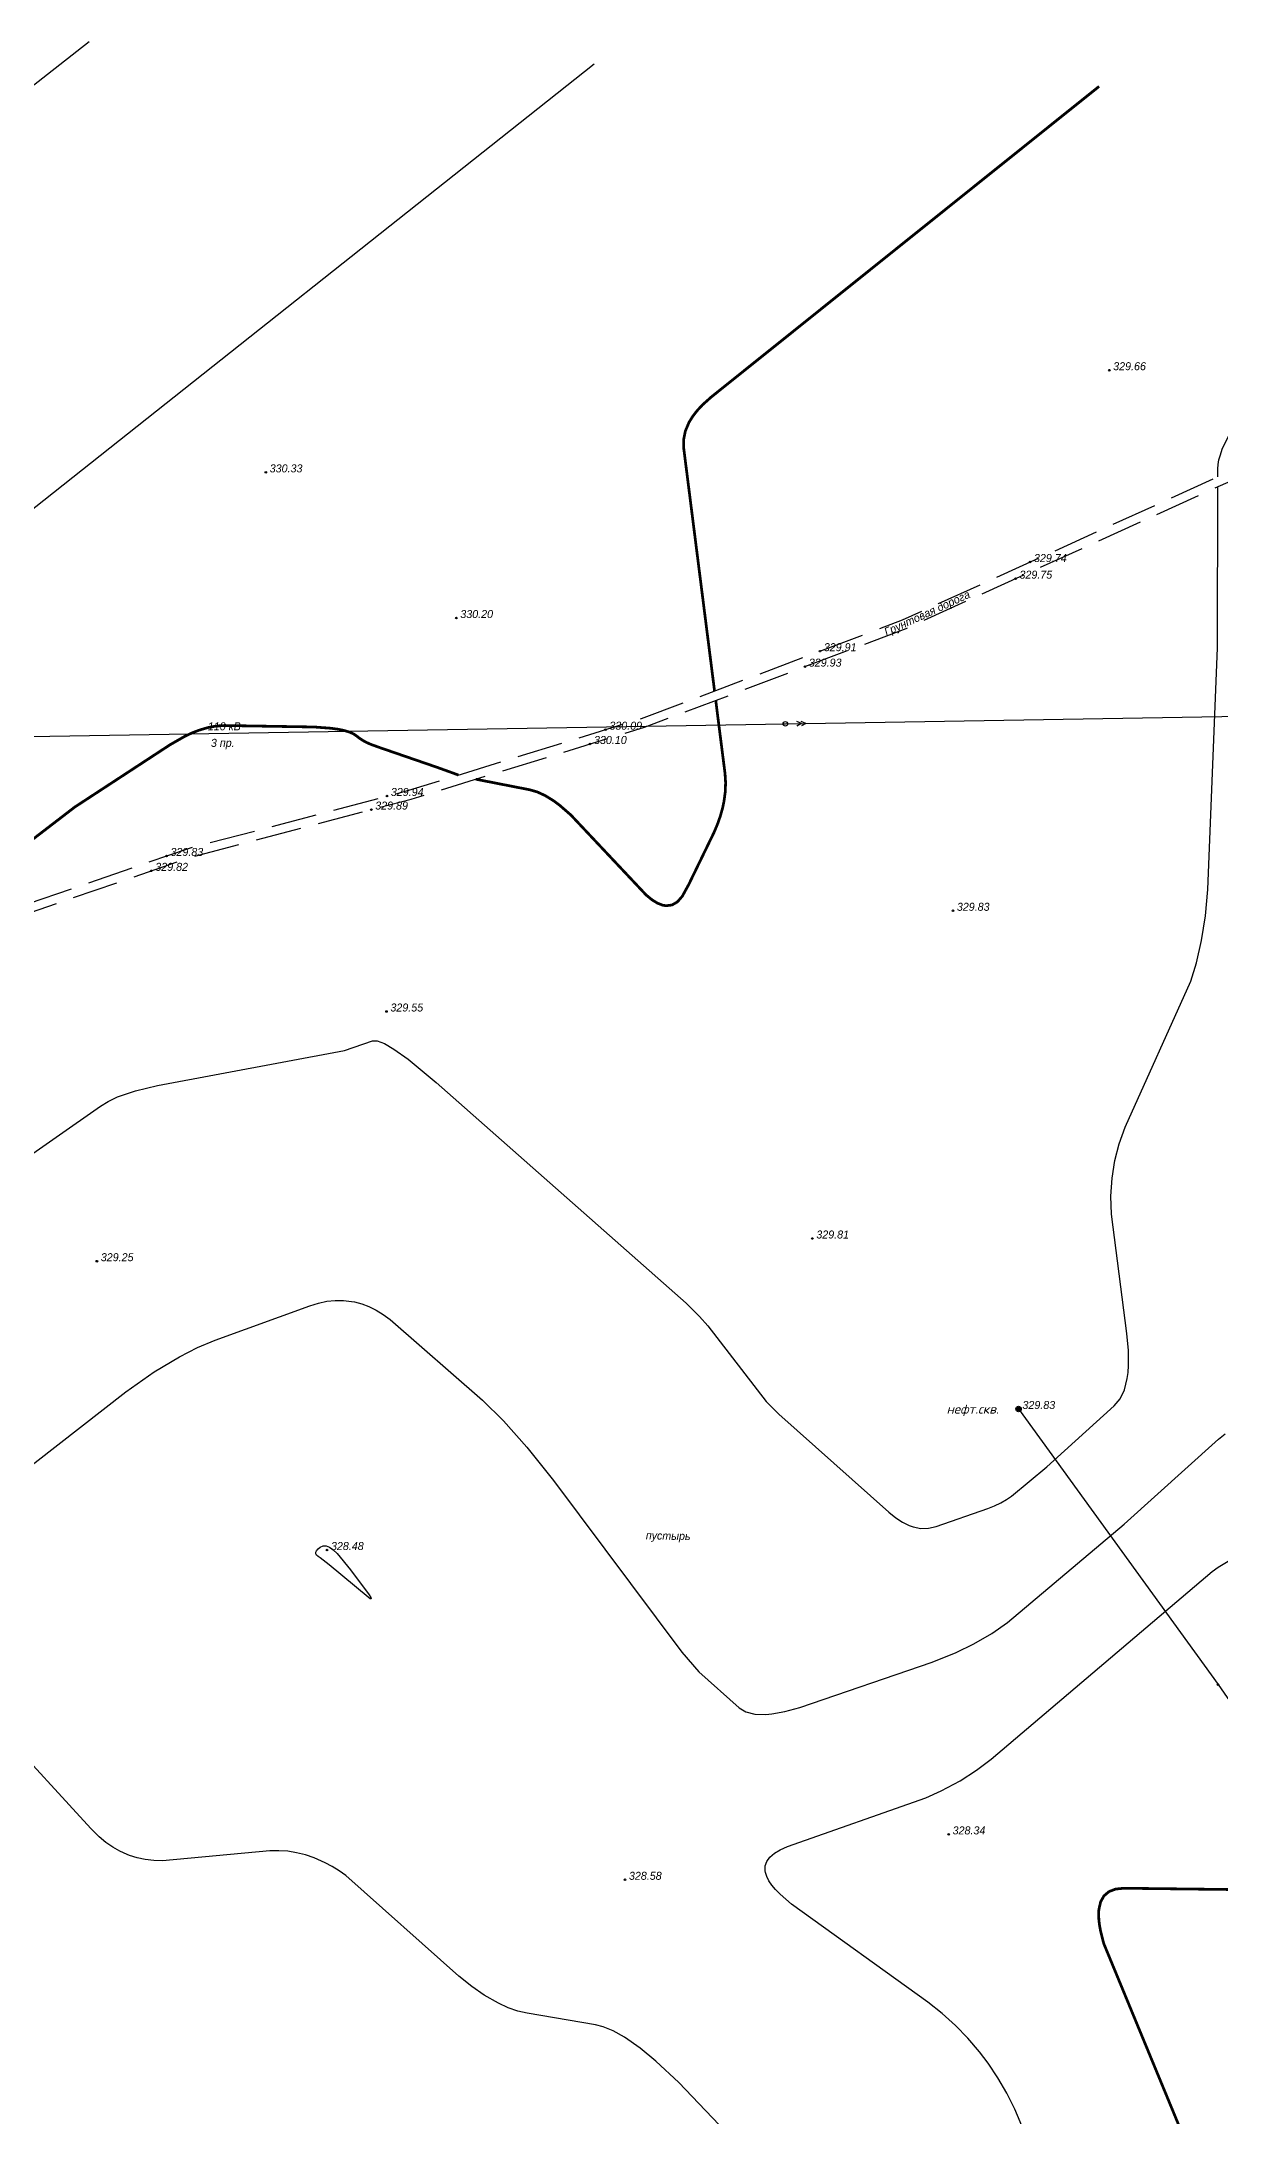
# Model space of a CAD drawing. Extents: x 108150 to 142535, y -18867 to -9422.
# Drawn here: x 140383.9 to 140513, y -13284 to -13056.8 of the extents above; entities that cross this region are included whole.
import ezdxf
from ezdxf.enums import TextEntityAlignment as Align

# ---------------------------------------------------------------- set-up
doc = ezdxf.new("R2010")
doc.units = 0
doc.header["$MEASUREMENT"] = 0
doc.linetypes.add('ДОРОГИ_ГРУНТ', pattern=[7, 5, -2])
doc.linetypes.add('ДОРОГИ_СТРОЯЩ', pattern=[9, 8, -1])
for name, color, linetype in [('(021) Нефтепровод', 7, 'NEFTEPROV_N'), ('(022) Возд. Линии', 7, 'Continuous'), ('(025) Дорога', 7, 'Continuous'), ('(028) Гидротехн.', 7, 'Continuous'), ('(039) Земля', 7, 'Continuous'), ('CONTOURS-LABEL', 7, 'Continuous'), ('GEO_POINTS111', 7, 'Continuous'), ('R_Поверхность1_CNT-MAJ', 7, 'Continuous'), ('R_Поверхность1_CNT-MIN', 7, 'Continuous')]:
    doc.layers.add(name, color=color, linetype=linetype)
doc.styles.add('BM-431', font='')
doc.styles.add('S', font='txtwr', dxfattribs={"oblique": 15})
doc.styles.get('BM-431').set_extended_font_data('Bm431', italic=True)
doc.linetypes.add('NEFTEPROV_N', pattern='A,1,-1,["Н",Standard,S=1.8,R=0,X=-0.9,Y=-0.9],-1,10', length=13)

# ---------------------------------------------------------------- blocks, each defined once
blk = doc.blocks.new('301')
for color, points in [(7, [(-0.6, 0, 1), (0.6, 0, 1)]), (256, [(0.6, 0, 1), (-0.6, 0, 1)])]:
    blk.add_hatch(color=color).paths.add_polyline_path(points)
at = {"color": 7}
blk.add_circle((0, 0), 0.6, dxfattribs=at)
at = {"color": 7, "width": 0.75}
blk.add_attdef('TYPE', text='', height=2, dxfattribs=at).set_placement((1.25, 0), align=Align.MIDDLE_LEFT)
blk = doc.blocks.new('strela1')
for p, q in [((0, 0), (2, 0)), ((2, 0), (1.5, 0.25)), ((2, 0), (1.5, -0.25))]:
    blk.add_line(p, q)
blk = doc.blocks.new('strela2')
at = {"layer": '(022) Возд. Линии'}
for p, q in [((0, 0), (2, 0)), ((1.5, 0), (1, 0.25)), ((1.5, 0), (1, -0.25)), ((2, 0), (1.5, 0.25)), ((2, 0), (1.5, -0.25))]:
    blk.add_line(p, q, dxfattribs=at)
blk = doc.blocks.new('*U2496')
at = {"layer": '(022) Возд. Линии'}
for name, p, rotation in [('strela1', (-0.25, 0), 0.9582897209865257), ('strela2', (0.25, 0), 0.9632598558672997)]:
    blk.add_blockref(name, p, dxfattribs=dict(at, rotation=rotation))
blk = doc.blocks.new('STOLB')
at = {"layer": '(022) Возд. Линии'}
blk.add_circle((0, 0), 0.25, dxfattribs=at)

msp = doc.modelspace()

# ---------------------------------------------------------------- linework, layer by layer
at = {"layer": '(021) Нефтепровод', "elevation": 329.832, "flags": 128}
msp.add_lwpolyline([(140490.8844, -13206.5323), (140512.7184, -13236.6983), (140523.8624, -13252.7443), (140537.2024, -13275.3193), (140560.2384, -13329.2023), (140565.0088, -13338.1395)], dxfattribs=at)
at = {"layer": '(025) Дорога', "linetype": 'ДОРОГИ_ГРУНТ', "flags": 128}
for points in [[(140159.7404, -13265.8861), (140178.8989, -13266.858), (140194.5409, -13265.6289), (140205.5342, -13263.5563), (140227.6171, -13257.2615), (140240.4806, -13250.7592), (140253.5672, -13241.6562, -0.08799701), (140266.6683, -13235.6125), (140278.8961, -13233.4615), (140290.4777, -13231.5495, 0.11419976), (140294.8612, -13229.7423), (140305.3203, -13221.4972), (140316.9601, -13211.1327), (140335.3267, -13194.7277), (140351.3926, -13176.1632), (140360.6368, -13166.1408, -0.10029152), (140377.3988, -13154.0255), (140400.3263, -13146.1263), (140424.4092, -13139.7667), (140449.9348, -13131.9091), (140478.5755, -13121.0862), (140514.1426, -13104.9279), (140567.3242, -13082.1004), (140594.3902, -13072.2064), (140616.4883, -13064.6416)], [(140161.508, -13264.9745), (140178.885, -13265.856), (140194.4087, -13264.6362), (140205.304, -13262.5821), (140227.2511, -13256.326), (140239.967, -13249.8983), (140252.9962, -13240.8353, -0.08824443), (140266.4546, -13234.6347), (140278.728, -13232.4757), (140290.3148, -13230.5628, 0.11356209), (140294.2619, -13228.9414), (140304.6777, -13220.7304), (140316.2945, -13210.3864), (140334.6126, -13194.0247), (140350.6468, -13175.4968), (140359.9017, -13165.4628, -0.10051672), (140377.0288, -13153.0953), (140400.0353, -13145.1689), (140424.1343, -13138.805), (140449.6106, -13130.9626), (140478.1915, -13120.1623), (140513.7385, -13104.0131), (140566.955, -13081.1706), (140594.0565, -13071.2636), (140616.1644, -13063.6955)]]:
    msp.add_lwpolyline(points, format="xyb", dxfattribs=at)
at = {"ltscale": 0.5, "elevation": 37.0824}
msp.add_lwpolyline([(140467.6137, -13131.5008), (140801.4816, -13125.8871)], dxfattribs=at)
at = {"ltscale": 0.5}
msp.add_lwpolyline([(140171.5617, -13136.448), (140465.364, -13131.5385)], dxfattribs=at)
at = {"layer": 'GEO_POINTS111'}
for points, elevation in [([(140500.8155, -13092.8243), (140500.8155, -13092.8243)], 329.6562), ([(140408.4987, -13104.0073), (140408.4987, -13104.0073)], 330.3324), ([(140492.1477, -13113.8219), (140492.1477, -13113.8219)], 329.7379), ([(140490.5605, -13115.6413), (140490.5605, -13115.6413)], 329.7511), ([(140429.3586, -13119.9501), (140429.3586, -13119.9501)], 330.1965), ([(140469.1448, -13123.5809), (140469.1448, -13123.5809)], 329.9128), ([(140467.5035, -13125.2701), (140467.5035, -13125.2701)], 329.9262), ([(140445.6752, -13132.174), (140445.6752, -13132.174)], 330.09), ([(140443.9913, -13133.7387), (140443.9913, -13133.7387)], 330.1036), ([(140421.7543, -13139.4335), (140421.7543, -13139.4335)], 329.9395), ([(140420.0476, -13140.9185), (140420.0476, -13140.9185)], 329.8904), ([(140397.6372, -13145.9951), (140397.6372, -13145.9951)], 329.8285), ([(140395.9747, -13147.6256), (140395.9747, -13147.6256)], 329.8234), ([(140483.7063, -13151.9967), (140483.7063, -13151.9967)], 329.8338), ([(140421.7083, -13163.0216), (140421.7083, -13163.0216)], 329.5497), ([(140468.3251, -13187.8705), (140468.3251, -13187.8705)], 329.8137), ([(140390.0089, -13190.3554), (140390.0089, -13190.3554)], 329.2514), ([(140490.8844, -13206.5323), (140490.8844, -13206.5323)], 329.832), ([(140415.2014, -13221.9733), (140415.2014, -13221.9733)], 328.483), ([(140512.7184, -13236.6983), (140512.7184, -13236.6983)], 328.034), ([(140483.2425, -13253.0989), (140483.2425, -13253.0989)], 328.3379), ([(140447.8137, -13258.0687), (140447.8137, -13258.0687)], 328.5842)]:
    msp.add_lwpolyline(points, dxfattribs=dict(at, elevation=elevation))
for centre in [(140500.8155, -13092.8243, 329.6562), (140408.4987, -13104.0073, 330.3324), (140492.1477, -13113.8219, 329.7379), (140490.5605, -13115.6413, 329.7511), (140429.3586, -13119.9501, 330.1965), (140469.1448, -13123.5809, 329.9128), (140467.5035, -13125.2701, 329.9262), (140445.6752, -13132.174, 330.09), (140443.9913, -13133.7387, 330.1036), (140421.7543, -13139.4335, 329.9395), (140420.0476, -13140.9185, 329.8904), (140397.6372, -13145.9951, 329.8285), (140395.9747, -13147.6256, 329.8234), (140483.7063, -13151.9967, 329.8338), (140421.7083, -13163.0216, 329.5497), (140468.3251, -13187.8705, 329.8137), (140390.0089, -13190.3554, 329.2514), (140490.8844, -13206.5323, 329.832), (140415.2014, -13221.9733, 328.483), (140512.7184, -13236.6983, 328.034), (140483.2425, -13253.0989, 328.3379), (140447.8137, -13258.0687, 328.5842)]:
    msp.add_circle(centre, 0.0875, dxfattribs=at)
at = {"layer": 'R_Поверхность1_CNT-MAJ', "color": 42, "const_width": 0.3}
for points, elevation in [([(140457.6126, -13127.9387), (140454.2431, -13101.4041), (140454.2246, -13100.4435), (140454.4141, -13099.4905), (140454.8118, -13098.5454), (140455.2064, -13097.8992), (140455.6996, -13097.2568), (140456.2914, -13096.618), (140457.2529, -13095.7565), (140499.7028, -13061.7555)], 330), ([(140431.4725, -13137.5924), (140437.3559, -13138.7446), (140438.1994, -13138.9846), (140439.0845, -13139.391), (140440.0111, -13139.9639), (140440.6205, -13140.4137), (140441.8894, -13141.5144), (140450.1336, -13150.2755), (140450.7608, -13150.7889), (140451.3526, -13151.1559), (140451.9092, -13151.3764), (140452.2925, -13151.4449), (140452.9553, -13151.3655), (140453.5533, -13151.0174), (140454.0867, -13150.4007), (140454.7934, -13149.1077), (140457.5507, -13143.4296), (140457.9313, -13142.5261), (140458.2444, -13141.6362), (140458.4901, -13140.7596), (140458.6428, -13140.0419), (140458.7835, -13138.9968), (140458.8223, -13137.972), (140458.7591, -13136.9674), (140457.7421, -13128.9588)], 330), ([(140375.0249, -13150.2925), (140387.5936, -13140.6396), (140398.027, -13133.8162), (140399.6697, -13132.878), (140400.4587, -13132.5123), (140401.1672, -13132.236), (140402.1401, -13131.9448), (140403.076, -13131.7713), (140403.975, -13131.7156), (140413.8073, -13131.8785), (140415.6473, -13132.018), (140416.4307, -13132.1282), (140417.1026, -13132.2687), (140417.6628, -13132.4394), (140418.1114, -13132.6405), (140418.4485, -13132.8718), (140418.752, -13133.1119), (140419.1002, -13133.3392), (140419.493, -13133.5539), (140419.9304, -13133.7558), (140420.9392, -13134.1216), (140427.2278, -13136.2868), (140429.513, -13137.1105), (140429.5803, -13137.1286)], 330), ([(140513.1014, -13296.2574), (140500.216, -13265.0582), (140499.8615, -13263.6696), (140499.7488, -13263.0428), (140499.6793, -13262.4612), (140499.6528, -13261.9246), (140499.6695, -13261.4331), (140499.6813, -13261.3088), (140499.8712, -13260.4736), (140500.239, -13259.8244), (140500.7847, -13259.3612), (140501.5082, -13259.0841), (140502.4095, -13258.9929), (140522.6797, -13259.2351)], 328)]:
    msp.add_lwpolyline(points, dxfattribs=dict(at, elevation=elevation))
at = {"layer": 'R_Поверхность1_CNT-MIN', "color": 44}
for points, elevation in [([(140331.3279, -13102.1571), (140389.176, -13056.8411)], 331), ([(140381.2046, -13109.4189), (140444.4394, -13059.2983)], 330.5), ([(140512.7041, -13104.483), (140512.7059, -13103.613), (140512.73, -13103.1476), (140512.8186, -13102.6343), (140512.9718, -13102.073), (140513.1894, -13101.4638), (140513.8183, -13100.1015), (140515.4543, -13097.2028), (140516.8335, -13095.079), (140517.787, -13093.871), (140518.2694, -13093.3508), (140518.7557, -13092.8866), (140554.9662, -13064.2127)], 329.5), ([(140368.0043, -13224.2381), (140393.1919, -13204.6375), (140396.2617, -13202.4818), (140399.0559, -13200.8072), (140401.0318, -13199.807), (140402.9503, -13198.9966), (140413.3292, -13195.2258), (140414.2634, -13194.934), (140415.1862, -13194.7411), (140416.0976, -13194.6471), (140416.9974, -13194.652), (140417.8859, -13194.7558), (140418.1915, -13194.8149), (140418.995, -13195.0293), (140419.7889, -13195.3274), (140420.573, -13195.7093), (140421.3475, -13196.1748), (140422.1123, -13196.724), (140432.2238, -13205.5714), (140434.5196, -13207.8339), (140437.0785, -13210.6931), (140440.0002, -13214.3642), (140454.0318, -13233.1395), (140455.9063, -13235.2916), (140460.3119, -13239.254), (140461.0483, -13239.6971), (140462.0214, -13239.9318), (140463.2313, -13239.9581), (140463.8728, -13239.8997), (140465.3084, -13239.6483), (140466.9478, -13239.2177), (140481.4436, -13234.2397), (140484.0534, -13233.1827), (140485.9975, -13232.2414), (140487.9585, -13231.1095), (140489.6882, -13229.8965), (140502.4278, -13219.1505), (140512.7563, -13209.8183), (140513.4996, -13209.2479)], 329), ([(140501.0036, -13308.1541), (140490.4705, -13283.1844), (140489.592, -13281.4256), (140488.6203, -13279.7475), (140487.5555, -13278.15), (140486.6035, -13276.8884), (140485.3414, -13275.4084), (140483.9822, -13274.0125), (140482.5259, -13272.7007), (140480.9724, -13271.4728), (140466.0447, -13260.7378), (140464.7793, -13259.6516), (140464.2815, -13259.1384), (140463.8737, -13258.6451), (140463.5558, -13258.1717), (140463.3278, -13257.7181), (140463.1898, -13257.2845), (140463.1556, -13257.0848), (140463.1682, -13256.5525), (140463.3394, -13256.0553), (140463.6689, -13255.5931), (140464.157, -13255.166), (140464.8036, -13254.774), (140465.6087, -13254.417), (140480.7495, -13249.0876), (140482.4239, -13248.3266), (140484.4874, -13247.2274), (140486.2884, -13246.0804), (140487.9031, -13244.8514), (140512.0829, -13224.3186), (140512.7442, -13223.845), (140514.1994, -13222.9681)], 328.5), ([(140483.0888, -13311.0982), (140453.7107, -13280.2646), (140451.2015, -13277.9095), (140449.4839, -13276.4978), (140447.7565, -13275.2956), (140446.5343, -13274.6168), (140445.4148, -13274.1594), (140444.5886, -13273.9521), (140437.0887, -13272.6696), (140436.0838, -13272.4362), (140435.0406, -13272.073), (140433.9591, -13271.58), (140432.3979, -13270.6831), (140431.0326, -13269.7394), (140429.6155, -13268.6208), (140417.2677, -13257.6086), (140416.5149, -13257.0801), (140415.7577, -13256.6085), (140414.996, -13256.1939), (140413.8035, -13255.6628), (140412.8411, -13255.3368), (140411.8718, -13255.0989), (140410.8955, -13254.9491), (140409.9122, -13254.8874), (140408.922, -13254.9139), (140397.1819, -13255.9839), (140396.2315, -13255.9575), (140395.3111, -13255.8507), (140394.4208, -13255.6633), (140393.5606, -13255.3955), (140393.334, -13255.3096), (140392.5233, -13254.9455), (140391.7417, -13254.503), (140390.9894, -13253.9824), (140390.2664, -13253.3836), (140389.3404, -13252.4552), (140379.4718, -13241.6544)], 329)]:
    msp.add_lwpolyline(points, dxfattribs=dict(at, elevation=elevation))
at = {"layer": 'R_Поверхность1_CNT-MIN', "color": 44, "elevation": 328.5}
msp.add_lwpolyline([(140414.2156, -13222.6731), (140414.0563, -13222.5336), (140413.9771, -13222.3819), (140413.978, -13222.218), (140414.0591, -13222.0419), (140414.2202, -13221.8537), (140414.4613, -13221.6533), (140414.7605, -13221.5161), (140415.0953, -13221.5176), (140415.466, -13221.6578), (140415.8723, -13221.9366), (140416.3145, -13222.3541), (140417.752, -13224.1334), (140419.8077, -13226.8733), (140419.9927, -13227.1754), (140420.0343, -13227.3178), (140419.9326, -13227.3006), (140419.6875, -13227.1238), (140415.4372, -13223.5768), (140414.4415, -13222.8297)], close=True, dxfattribs=at)

# ---------------------------------------------------------------- block references
at = {"layer": '(022) Возд. Линии'}
for name in ['*U2496', 'STOLB']:
    msp.add_blockref(name, (140465.364, -13131.5385, 37.0824), dxfattribs=at)
at = {"layer": '(028) Гидротехн.'}
ref = msp.add_blockref('301', (140490.8844, -13206.5323, 329.832), dxfattribs=dict(at, xscale=0.5, yscale=0.5, zscale=0.5))
ref.add_attrib('SK', 'нефт.скв.', (140483.0052, -13207.039, 329.832), dxfattribs={"layer": '0', "color": 7, "height": 1, "style": 'S', "oblique": 15, "flags": 8})

# ---------------------------------------------------------------- texts
at = {"layer": '(022) Возд. Линии', "style": 'BM-431'}
for s, p in [('110 кВ', (140402.1517, -13132.2407)), ('3 пр.', (140402.4885, -13134.0531))]:
    msp.add_text(s, height=0.875, dxfattribs=at).set_placement(p)
at = {"layer": '(025) Дорога', "linetype": 'ДОРОГИ_СТРОЯЩ', "style": 'BM-431'}
msp.add_text('Грунтовая дорога', height=0.875, rotation=24.758012, dxfattribs=at).set_placement((140476.436, -13121.9296))
at = {"layer": '(039) Земля', "linetype": 'Continuous', "style": 'BM-431', "width": 1}
msp.add_text('пустырь', height=0.87, rotation=359.155003, dxfattribs=at).set_placement((140450.09, -13220.8058))
at = {"layer": 'GEO_POINTS111', "color": 7, "char_height": 0.876, "attachment_point": 1}
for s, insert, width in [('\\fD431|b0|i1|c0|p34;\\W1.0000000000;\\T1.0000000000;\\o\\l329.66', (140501.2424, -13091.9483, 329.6562), 4.077243), ('\\fD431|b0|i1|c0|p34;\\W1.0000000000;\\T1.0000000000;\\o\\l330.33', (140408.9255, -13103.1313, 330.3324), 3.994513), ('\\fD431|b0|i1|c0|p34;\\W1.0000000000;\\T1.0000000000;\\o\\l329.75', (140490.9874, -13114.7653, 329.7511), 3.967523), ('\\fD431|b0|i1|c0|p34;\\W1.0000000000;\\T1.0000000000;\\o\\l329.74', (140492.5745, -13112.9459, 329.7379), 3.948161), ('\\fD431|b0|i1|c0|p34;\\W1.0000000000;\\T1.0000000000;\\o\\l330.20', (140429.7855, -13119.0741, 330.1965), 4.019156), ('\\fD431|b0|i1|c0|p34;\\W1.0000000000;\\T1.0000000000;\\o\\l329.91', (140469.5716, -13122.7049, 329.9128), 3.847829), ('\\fD431|b0|i1|c0|p34;\\W1.0000000000;\\T1.0000000000;\\o\\l329.93', (140467.9304, -13124.3941, 329.9262), 4.102473), ('\\fD431|b0|i1|c0|p34;\\W1.0000000000;\\T1.0000000000;\\o\\l330.10', (140444.4181, -13132.8627, 330.1036), 3.784461), ('\\fD431|b0|i1|c0|p34;\\W1.0000000000;\\T1.0000000000;\\o\\l330.09', (140446.1021, -13131.298, 330.09), 4.002727), ('\\fD431|b0|i1|c0|p34;\\W1.0000000000;\\T1.0000000000;\\o\\l329.94', (140422.1812, -13138.5575, 329.9395), 4.067855), ('\\fD431|b0|i1|c0|p34;\\W1.0000000000;\\T1.0000000000;\\o\\l329.89', (140420.4745, -13140.0425, 329.8904), 4.074896), ('\\fD431|b0|i1|c0|p34;\\W1.0000000000;\\T1.0000000000;\\o\\l329.82', (140396.4015, -13146.7496, 329.8234), 4.090738), ('\\fD431|b0|i1|c0|p34;\\W1.0000000000;\\T1.0000000000;\\o\\l329.83', (140398.064, -13145.1191, 329.8285), 4.120662), ('\\fD431|b0|i1|c0|p34;\\W1.0000000000;\\T1.0000000000;\\o\\l329.83', (140484.1331, -13151.1207, 329.8338), 4.120662), ('\\fD431|b0|i1|c0|p34;\\W1.0000000000;\\T1.0000000000;\\o\\l329.55', (140422.1352, -13162.1456, 329.5497), 4.033238), ('\\fD431|b0|i1|c0|p34;\\W1.0000000000;\\T1.0000000000;\\o\\l329.81', (140468.752, -13186.9945, 329.8137), 3.866017), ('\\fD431|b0|i1|c0|p34;\\W1.0000000000;\\T1.0000000000;\\o\\l329.25', (140390.4358, -13189.4794, 329.2514), 4.069616), ('\\fD431|b0|i1|c0|p34;\\W1.0000000000;\\T1.0000000000;\\o\\l329.83', (140491.3112, -13205.6563, 329.832), 4.120662), ('\\fD431|b0|i1|c0|p34;\\W1.0000000000;\\T1.0000000000;\\o\\l328.48', (140415.6282, -13221.0973, 328.483), 4.10306), ('\\fD431|b0|i1|c0|p34;\\W1.0000000000;\\T1.0000000000;\\o\\l328.34', (140483.6694, -13252.2229, 328.3379), 4.026197), ('\\fD431|b0|i1|c0|p34;\\W1.0000000000;\\T1.0000000000;\\o\\l328.58', (140448.2406, -13257.1927, 328.5842), 4.04908)]:
    msp.add_mtext(s, dxfattribs=dict(at, insert=insert, width=width))

# ---------------------------------------------------------------- next in the draw order: wipeouts: each hides what was drawn before it
at = {"color": 42}
msp.add_wipeout([(140462.1439, -13159.9631), (140460.2661, -13159.9612), (140460.27, -13156.0139), (140462.1477, -13156.0157)], dxfattribs=at).dxf.layer = 'CONTOURS-LABEL'

# ---------------------------------------------------------------- next in the draw order: linework, layer by layer
at = {"layer": 'R_Поверхность1_CNT-MIN', "color": 44, "elevation": 329.5}
msp.add_lwpolyline([(140366.096, -13190.3508), (140390.3885, -13173.3754), (140391.2301, -13172.8605), (140392.2798, -13172.3754), (140394.2382, -13171.7055), (140396.6478, -13171.1053), (140417.1255, -13167.2913), (140420.1605, -13166.2202), (140420.7001, -13166.2217), (140421.4889, -13166.5274), (140422.5272, -13167.1372), (140424.074, -13168.249), (140427.1378, -13170.792), (140454.5085, -13194.9614), (140455.9508, -13196.4245), (140456.8706, -13197.4418), (140463.266, -13205.7139), (140464.6343, -13207.1053), (140476.7024, -13217.8342), (140477.4457, -13218.4356), (140478.1784, -13218.9141), (140478.9005, -13219.2695), (140479.3541, -13219.4316), (140480.2067, -13219.6028), (140481.0437, -13219.5934), (140481.865, -13219.4033), (140487.5314, -13217.4305), (140488.2609, -13217.1207), (140488.9343, -13216.7912), (140489.5518, -13216.4421), (140490.1133, -13216.0735), (140493.981, -13212.877), (140501.3632, -13206.1915), (140501.9982, -13205.4227), (140502.4702, -13204.4297), (140502.7794, -13203.2126), (140502.8723, -13202.5266), (140502.9251, -13201.7856), (140502.9109, -13200.1386), (140502.7369, -13198.2715), (140501.0593, -13185.216), (140500.9929, -13183.2395), (140501.1184, -13181.2696), (140501.4336, -13179.3173), (140501.9021, -13177.491), (140502.5379, -13175.6705), (140509.732, -13159.7165), (140510.3477, -13157.6923), (140510.9123, -13155.2471), (140511.344, -13152.5337), (140511.6114, -13149.6684), (140512.667, -13123.2251), (140512.702, -13105.5824)], dxfattribs=at)

doc.saveas('drawing.dxf')
